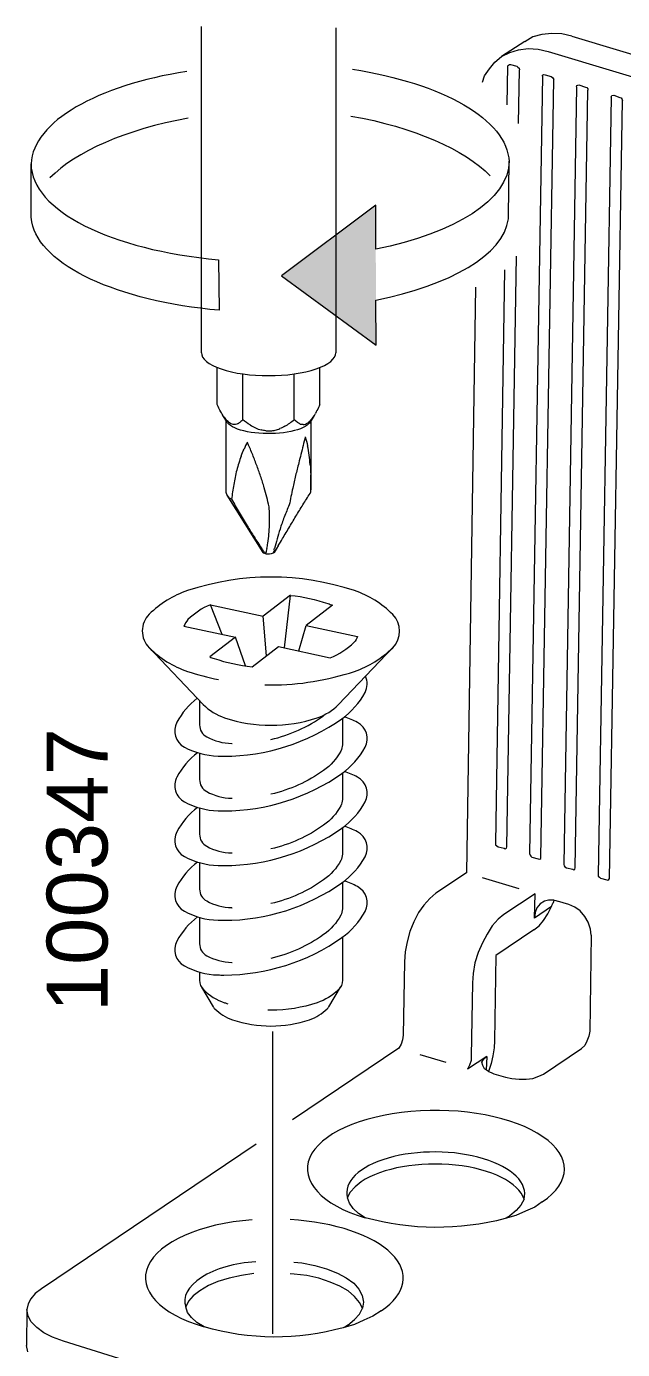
# Model space of a CAD drawing. Header units: metres. Extents: x -8.4 to 7.9, y -3.9 to 2.
# Drawn here: x 3.2277 to 3.3059, y 1.017 to 1.1906 of the extents above; entities that cross this region are included whole.
import ezdxf

# ---------------------------------------------------------------- set-up
doc = ezdxf.new("R2010")
doc.units = ezdxf.units.M
doc.header["$MEASUREMENT"] = 0
for name, color, linetype, lineweight in [('PDF5_Geometry_Num_Penna__1', 255, 'Continuous', 18), ('PDF5_Geometry_Num_Penna__7', 7, 'Continuous', 18), ('PDF5_Solid Fills_Num_Penna__7', 7, 'Continuous', 18), ('PDF5_Text_Num_Penna__7', 7, 'Continuous', 18)]:
    doc.layers.add(name, color=color, linetype=linetype, lineweight=lineweight)
doc.styles.add('GENERATED_STYLE_2', font='')
doc.styles.get('GENERATED_STYLE_2').set_extended_font_data('Arial')

msp = doc.modelspace()

# ---------------------------------------------------------------- hatches: boundary and pattern name
at = {"layer": 'PDF5_Geometry_Num_Penna__7', "linetype": 'Continuous', "lineweight": 18}
msp.add_hatch(color=7, dxfattribs=at).paths.add_polyline_path([(3.273524920233697, 1.167113815233969), (3.261167094393473, 1.15784916882802), (3.273571087250353, 1.148733447964188)])
at = {"layer": 'PDF5_Solid Fills_Num_Penna__7', "linetype": 'Continuous', "lineweight": 18}
msp.add_hatch(color=7, dxfattribs=at).paths.add_polyline_path([(3.22839190019481, 1.164912400641667), (3.228295098714293, 1.165521505342148), (3.228295098714293, 1.1725507820812)])

# ---------------------------------------------------------------- linework, layer by layer
at = {"layer": 'PDF5_Geometry_Num_Penna__1', "color": 255, "linetype": 'Continuous', "lineweight": 18, "flags": 128}
for points in [[(3.22839190019481, 1.164912400641667), (3.228295098714293, 1.165521505342148), (3.228295098714293, 1.1725507820812)], [(3.290944719053923, 1.165307350682175), (3.290961100842933, 1.165643921983663), (3.291044499041532, 1.172896586754676)], [(3.273539812857039, 1.161322108191984), (3.273524920321575, 1.167113815233969), (3.261167094393473, 1.157849168921758), (3.273571087181514, 1.148733447964188), (3.273554705392504, 1.154648763050525)], [(3.252888631779694, 1.159948718571486), (3.252988411767303, 1.153324518797058)]]:
    msp.add_lwpolyline(points, dxfattribs=at)
at = {"layer": 'PDF5_Geometry_Num_Penna__1', "color": 255, "linetype": 'Continuous', "lineweight": 18}
for points in [[(3.228295098714293, 1.1725507820812), (3.228295098714293, 1.166386761652612), (3.238849438597694, 1.16123245512849), (3.252888631779693, 1.159948718571485)], [(3.228295098714293, 1.1725507820812), (3.228295098714293, 1.166386761652612), (3.238849438597694, 1.16123245512849), (3.252888631779693, 1.159948718571485)], [(3.291044499041532, 1.172896586754676), (3.291044499041532, 1.167816742907874), (3.283907996047139, 1.163429401960153), (3.273539812857038, 1.161322108191985)], [(3.291044499041532, 1.172896586754676), (3.291044499041532, 1.167816742907874), (3.283907996047139, 1.163429401960153), (3.273539812857038, 1.161322108191985)], [(3.252988411767303, 1.153324518797058), (3.239659592526941, 1.154514432380639), (3.229489480058513, 1.15918771000927), (3.228391900194808, 1.164912400641667)], [(3.252988411767303, 1.153324518797058), (3.239659592526941, 1.154514432380639), (3.229489480058513, 1.15918771000927), (3.228391900194808, 1.164912400641667)], [(3.273554705392504, 1.154648763050525), (3.283251235233173, 1.156601174449867), (3.290328168085709, 1.160583438432965), (3.290944719053923, 1.165307350682175)], [(3.273554705392504, 1.154648763050525), (3.283251235233173, 1.156601174449867), (3.290328168085709, 1.160583438432965), (3.290944719053923, 1.165307350682175)]]:
    msp.add_open_spline(points, degree=3, dxfattribs=at)
at = {"layer": 'PDF5_Geometry_Num_Penna__7', "color": 7, "linetype": 'Continuous', "lineweight": 18, "flags": 128}
for points in [[(3.250658474593946, 1.147763199278702), (3.250658474593946, 1.190550942920582)], [(3.268275003719774, 1.190350787243945), (3.268275003719774, 1.147762603577284)], [(3.299251179634374, 1.189297884986634), (3.297936168752895, 1.189603181963648), (3.296627114885601, 1.189632967034576), (3.295315082511215, 1.189507869736677), (3.294131125941819, 1.189169809181643), (3.293118433530261, 1.188556236720522)], [(3.293118284604907, 1.188556981347295), (3.29003552976384, 1.186612016215685)], [(3.290799963609212, 1.180252605721809), (3.290883361807811, 1.185380105682096)], [(3.290882915031747, 1.185380552458159), (3.290938017412964, 1.185466929163851), (3.29109289978179, 1.185551816615996), (3.291234378868699, 1.18556670915146), (3.292046022051493, 1.185347788880138)], [(3.292046319902202, 1.185347937805493), (3.292202691524575, 1.185227308268234), (3.292357573893401, 1.185097743209697), (3.292381401950144, 1.184874355177735)], [(3.292264495546751, 1.177807847100024), (3.29238065732337, 1.184874355177735)], [(3.295425585124358, 1.184014609105392), (3.293706986531803, 1.08205435430404), (3.293809745026504, 1.081847348061088), (3.293873782929, 1.081728207777376), (3.294030154551373, 1.081580771676281), (3.294834351466434, 1.08137823319397)], [(3.294834798242498, 1.081378084268615), (3.295062654035098, 1.081328938901583), (3.295199665361368, 1.081413826353729), (3.295187751332997, 1.081558283947731), (3.296900392911368, 1.183579598144487)], [(3.295426329751132, 1.184014906956102), (3.295411437215668, 1.184163832310743), (3.29553057749938, 1.184247230509342), (3.295761411799074, 1.184196595888764), (3.296574544235414, 1.183977675617442)], [(3.296575139936832, 1.183977228841378), (3.296730022305658, 1.183859577811212), (3.296823845279082, 1.183724055738489), (3.296901286463495, 1.183579598144487)], [(3.299891856510039, 1.18263049685936), (3.298238785073525, 1.08061513967679), (3.298253677608989, 1.080470682082788), (3.298346011328867, 1.08034558478489), (3.298557485332457, 1.080213041219259), (3.299395935079085, 1.080006034976309)], [(3.299396232929795, 1.080005290349535), (3.299546647537982, 1.079947209461225), (3.299682169610705, 1.080032096913371), (3.299722379456458, 1.080181022268011), (3.301365026118148, 1.182203825718314)], [(3.299891111883266, 1.182629752232587), (3.299940257250298, 1.182787613108507), (3.300066843801742, 1.182871011307105), (3.300209812142198, 1.182885903842569), (3.301057197410104, 1.18259549940102)], [(3.301057495260813, 1.182594754774246), (3.301249608968301, 1.182561991196226), (3.301349388955911, 1.182353495699728), (3.301364281491374, 1.182204570345087)], [(3.304419038365769, 1.181259787895246), (3.302721289322862, 1.079242941459128), (3.30273469260478, 1.079108908639952), (3.302880639452328, 1.078979343581414), (3.303029564806969, 1.078839353748051), (3.303842697243308, 1.078627879744462)], [(3.303842995094017, 1.078627879744462), (3.303991920448658, 1.078571288109698), (3.304128931774928, 1.078656175561843), (3.304195948184516, 1.078808079423577), (3.305908589762887, 1.180820458099055)], [(3.304418442664349, 1.181260383596664), (3.304463120270742, 1.18141973372613), (3.304539072201609, 1.181501642671183), (3.304762460233571, 1.181519513713739), (3.305583038937642, 1.181229109272189)], [(3.305583485713706, 1.181229853898962), (3.305732411068347, 1.181171773010653), (3.305894739704906, 1.180979659303166), (3.30590963224037, 1.1808203091737)], [(3.22839190019481, 1.164912400641667), (3.228295098714293, 1.165521505342148), (3.228295098714293, 1.1725507820812)], [(3.290944719053923, 1.165307350682175), (3.290961100842933, 1.165643921983663), (3.291044499041532, 1.172896586754676)], [(3.273539812857039, 1.161322108191984), (3.273524920321575, 1.167113815233969), (3.261167094393473, 1.157849168921758), (3.273571087181514, 1.148733447964188), (3.273554705392504, 1.154648763050525)], [(3.252888631779694, 1.159948718571486), (3.252988411767303, 1.153324518797058)], [(3.290388929630403, 1.082754601321561), (3.290537854985044, 1.082695031179705), (3.290673377057767, 1.082779918631849), (3.290740393467356, 1.082931822493584), (3.291985409432153, 1.160416195259703)], [(3.290449393324387, 1.158638026525291), (3.289234162430517, 1.083435190192269), (3.289253522726621, 1.083232651709958), (3.289429254645097, 1.08310308665142), (3.28958562626747, 1.082966075325151), (3.290388333928984, 1.082754601321561)], [(3.286640478454091, 1.156374361134749), (3.285429715320861, 1.079531856647131)], [(3.252714984816182, 1.140973543435269), (3.252714984816182, 1.145819574475284)], [(3.266205536991684, 1.140973543435269), (3.266205536991684, 1.145819574475284)], [(3.256087548397381, 1.138967965684319), (3.256087548397381, 1.144984550011812)], [(3.254018081669291, 1.138640776680173), (3.253453654575202, 1.139538796568658)], [(3.253901622041961, 1.129435551584464), (3.253901622041961, 1.129769144378859), (3.253901622041961, 1.138846144744223)], [(3.264728048548291, 1.138433770437222), (3.264526999319526, 1.138259527772292), (3.264281272484369, 1.138094220628641), (3.263984911028634, 1.137936359752722), (3.263642382712959, 1.137790412905174), (3.263267090819264, 1.137659358593089), (3.262847121319176, 1.137537239802284), (3.262398856001708, 1.13742703503985), (3.26192080561331, 1.137342147587705), (3.261421905675264, 1.137267684910384), (3.26090066693402, 1.137209604022074), (3.260370492671498, 1.137167904922775), (3.259820958112873, 1.137144076866032), (3.25927886982198, 1.137144076866032), (3.258735292277541, 1.137160458655042), (3.258202139507927, 1.137193222233064), (3.257673454498951, 1.137239389093002), (3.257164129786079, 1.137307894756137), (3.256681611637043, 1.137398739222468), (3.256216964530563, 1.137500008463624), (3.25579103801629, 1.137616170240243), (3.255400853587131, 1.137745735298781), (3.255047900496632, 1.137888703639236), (3.254735157251886, 1.138034650486784), (3.254465602359987, 1.138202936137529), (3.254251149849304, 1.138377178802459), (3.254088821212745, 1.138558867735121), (3.254017337042517, 1.138640776680173)], [(3.265457931711387, 1.139538796568658), (3.264903929392123, 1.138640776680173)], [(3.265024558929382, 1.138846591520287), (3.265024558929382, 1.129769591154923)], [(3.258735887978959, 1.121563059487436), (3.254017932743936, 1.129062940347152)], [(3.260604752254349, 1.122221905256367), (3.260184782754261, 1.121563655188854)], [(3.262348519231839, 1.11593755314123), (3.258762396692086, 1.11320477288357)], [(3.251835133820964, 1.114693430728561), (3.258761652065313, 1.113204177182151)], [(3.259202768965759, 1.108019489885683), (3.258761949916022, 1.113203581480733)], [(3.263439248529229, 1.108646167778012), (3.264410241841488, 1.111991031243246)], [(3.256417715908619, 1.106677821365722), (3.255129511590976, 1.110432229556219)], [(3.285429119619442, 1.079531558796422), (3.281424516833148, 1.076852391666432)], [(3.292344468462193, 1.077421435446516), (3.28752226547892, 1.078892817950368)], [(3.281423772206374, 1.076852689517142), (3.280615107530675, 1.076188482435443), (3.279824313897531, 1.075311312096608), (3.27913627875909, 1.074317979981153), (3.278540577340527, 1.07309977058019), (3.278023806359923, 1.071833905065743), (3.277636600437857, 1.070493576873975), (3.277396830616885, 1.069160694949938), (3.277297050629275, 1.067854619589738)], [(3.294437316470961, 1.076782843525815), (3.290353783246708, 1.074094740874547)], [(3.296964728664572, 1.075955116404721), (3.296226058905553, 1.075955116404721), (3.295689927628846, 1.075831508360369), (3.295129968295396, 1.075480044523417), (3.294668299696009, 1.074930509964791), (3.294446400917595, 1.074324383771403), (3.294370448986727, 1.073606563562034), (3.294437465396316, 1.076783141376525)], [(3.296595691635773, 1.075116219882029), (3.296662708045361, 1.075269612997309), (3.296729724454949, 1.075425984619682), (3.296775891314887, 1.075574909974323), (3.296851843245755, 1.075644904891004), (3.296900988612786, 1.075795319499191), (3.296965026515282, 1.075954669628657), (3.297172032758233, 1.075892120979708), (3.297399888550833, 1.07584148635913)], [(3.294291816399477, 1.072085291064377), (3.294975383777279, 1.072575255481145), (3.29556363892811, 1.073285629422782), (3.296122109008014, 1.074141950211968), (3.296595691635773, 1.075115922031319)], [(3.296595542710417, 1.075116219882029), (3.294370597912082, 1.07360611678597)], [(3.301799292452281, 1.071363747721142), (3.301726319028507, 1.072130713297542), (3.301412086530214, 1.073055539749862), (3.300972756734023, 1.073806123537252), (3.300342802483892, 1.074546282549818), (3.299647321077719, 1.075046671741412), (3.298881844754865, 1.075407071099643), (3.297400037476188, 1.075841933135193)], [(3.290353485395999, 1.074095336575965), (3.289622261904712, 1.073449000536824), (3.288832957525115, 1.072571830197989), (3.288150879400859, 1.071498078391028), (3.287522414404274, 1.070357310174478), (3.286996707902393, 1.069073573617474), (3.286557378106201, 1.067742180946984), (3.286322076045869, 1.066334836345627), (3.286214849790528, 1.06510620216984), (3.286062945928794, 1.055482645752944)], [(3.294291667474123, 1.072084695362958), (3.289283307797549, 1.068716003840981), (3.289122468414537, 1.057512349411345), (3.289067366033319, 1.056571141170014), (3.288887166354205, 1.055537599208807), (3.28869803115381, 1.054511503515331), (3.288346567316857, 1.053466047525752), (3.287797032758232, 1.053845807180086), (3.287570666219178, 1.054256841158894), (3.287436633400001, 1.054685746180261), (3.287682360235159, 1.055061038073956), (3.288093394213967, 1.055457179517301), (3.285578044974082, 1.053787726291776)], [(3.301798845676216, 1.071362854169014), (3.301627581518379, 1.05878164020895), (3.301493548699202, 1.058120411634344), (3.301252289624685, 1.057441312017182), (3.300958906676041, 1.056909648501114), (3.300546383443686, 1.056516485564861)], [(3.277296306002501, 1.067854619589738), (3.277144402140768, 1.058238509440574)], [(3.260008455134366, 1.019061907798027), (3.260008455134366, 1.058740090035005)], [(3.277145146767541, 1.058238509440574), (3.277057280808303, 1.057645786529103), (3.276888995157559, 1.057053063617633), (3.276577741166359, 1.056537781890575)], [(3.276577890091715, 1.05653763296522), (3.262604224065757, 1.04713597532674)], [(3.282771993441939, 1.054645536334508), (3.279383941623858, 1.055680567549262)], [(3.286063243779503, 1.055483241454362), (3.286066222286596, 1.054906900331902), (3.285817516944346, 1.054303752645607), (3.285577747123373, 1.053786981665003)], [(3.288093394213968, 1.055457775218719), (3.288041270339843, 1.053654289174018)], [(3.290543365223165, 1.052740185347232), (3.29139968601235, 1.052543603879106), (3.292360254549784, 1.052482544483703), (3.293285081002105, 1.052497437019167), (3.294151826566114, 1.052580835217766), (3.294924749156701, 1.052880175180594), (3.295538321617821, 1.053146751565402), (3.300546681294395, 1.056516932340925)], [(3.288346567316857, 1.053465898600397), (3.288666756829336, 1.053345269063138), (3.289024177680473, 1.053163580130476), (3.290543216297811, 1.052739142869749)], [(3.257845910059626, 1.043934229127314), (3.229657318933194, 1.024971563720887), (3.22883376172203, 1.02437735155587), (3.228260399106662, 1.023681870149697), (3.227902978255524, 1.022999792025442), (3.227749585140244, 1.022247718984505), (3.227685547237749, 1.017559548820409)], [(3.271627313452741, 1.03901343755927), (3.270826095044773, 1.038349230477571), (3.270155930948889, 1.037646302803666), (3.26980297785839, 1.03689422976273)], [(3.2929945276352, 1.036727880141595), (3.292562644106742, 1.035963893072288), (3.291971410448818, 1.035269900919661), (3.291124025180911, 1.034538677428374)], [(3.29112432303162, 1.034539124204438), (3.290824983068792, 1.034357435271776), (3.290500325795674, 1.0341817033533)], [(3.262784870520937, 1.028490520925698), (3.263810966214413, 1.028374359149078), (3.265519140032144, 1.028034809340497), (3.267072431481049, 1.027614839840409), (3.268515518167519, 1.027025095436031), (3.269645861609243, 1.026413012228457), (3.270649618499523, 1.025705616793913), (3.271312336327675, 1.024914823160769), (3.271760601645145, 1.024083819681873), (3.271906548492693, 1.023223031132048), (3.271774004927062, 1.022436705259544)], [(3.257550591081373, 1.026972971561906), (3.255913901433869, 1.026745115769306), (3.254274233279273, 1.026390673425261), (3.25280285077542, 1.02595134362907), (3.251559324064169, 1.025401809070445), (3.250461744200465, 1.024718241692643)], [(3.269870887820106, 1.020209675506244), (3.270754015173127, 1.020952813025903), (3.271397372705175, 1.021661697713993), (3.271774153852417, 1.022436109558126), (3.271397372705175, 1.023177757824238), (3.270751036666034, 1.023986422499938), (3.269899183637488, 1.0247072212164), (3.26882394257698, 1.025316325916881), (3.267529781245151, 1.025840543165217), (3.266047973966474, 1.026355824892275), (3.264482768489198, 1.026713245743413), (3.262807358249488, 1.026911316465086), (3.262298033536616, 1.026948547803746)], [(3.250462190976529, 1.024718688468707), (3.249587999144787, 1.02405001362637), (3.248937195345006, 1.023348575206011), (3.248584242254507, 1.022595012911528)], [(3.232543194455425, 1.018093297291442), (3.231115000304419, 1.018616025286232), (3.229986146116242, 1.019208748197703), (3.229036002353632, 1.019920611392886), (3.228325628411994, 1.020653324137719), (3.22791310517964, 1.021397950910924), (3.227749287289535, 1.022248314685924)], [(3.269870441044042, 1.020210122282308), (3.26961428943406, 1.020058218420574), (3.269262825597107, 1.019880997248552)], [(3.227847875874307, 1.01669890919594), (3.227685547237749, 1.017559697745764)], [(3.349989154408405, 0.981336136960391), (3.232543641231489, 1.018093892992861)]]:
    msp.add_lwpolyline(points, dxfattribs=at)
for points in [[(3.299251179634374, 1.189297587135925), (3.417277948470453, 1.153819397750529, -0.3189344242175093), (3.426189045990747, 1.14145814653927), (3.423860002369518, 1.039866184139943), (3.423755754621269, 1.038790943079436), (3.423499603011287, 1.037605497256495), (3.423192816780726, 1.036493024857327), (3.42261498640472, 1.035350767387231), (3.422063962592548, 1.034442322723921), (3.421428051328232, 1.033651529090778), (3.420753121620999, 1.033081442833213), (3.416358334405545, 1.030058258134002), (3.416155795923234, 1.02982295607367), (3.415898155059705, 1.029499788054099), (3.415814756861106, 1.029078329300465), (3.415750421107902, 1.02870303740677), (3.415527033075939, 1.018433144950733), (3.415418317567052, 1.017197064507214), (3.415177058492533, 1.015877585865095)], [(3.287526286463495, 1.183241984365516), (3.287819669412138, 1.184077455605051), (3.288468983958373, 1.185003771310918), (3.289177868646463, 1.185882430903299), (3.290034934062421, 1.186612462991748), (3.29113847094031, 1.187132212479446), (3.292267325128488, 1.187467294527387), (3.293546593924854, 1.187660897488421), (3.294843733763777, 1.187558138993719), (3.296177211389232, 1.187275180819901), (3.414240764787907, 1.151798182837343, -0.3177220463754693)], [(3.261616104337718, 1.138122069669955, 0.02746189920037659), (3.262241590827207, 1.138527146634581, 0.01485821850098957), (3.262832824485131, 1.138967965684319), (3.262832824485131, 1.14497710374408)], [(3.264005909503637, 1.138340543165166, 0.09863438770910683), (3.264302270959371, 1.138398624053532, 0.06900785232830768), (3.264607567936384, 1.138557974182998, 0.03203017489534749), (3.264903929392123, 1.138802211764604)], [(3.257030692668323, 1.1382933338278, 0.03129629642087579), (3.257738088102863, 1.137906127905725, 0.04076198515256312), (3.258490161143802, 1.137630615999644)], [(3.259105222858469, 1.137512964969477, 0.02830188679291532), (3.259736666362147, 1.137512964969482, 0.0389066135763468), (3.260342792555534, 1.137606787942907, 0.03723645518720769), (3.260937004720553, 1.137803369411027)], [(3.264281123559014, 1.136709363755836, -0.00138978755891794), (3.263998165385196, 1.135576041807018, 0.001843253539763604), (3.263713717957831, 1.134430805829829, 0.0009281300959605024), (3.263426292023375, 1.133300462388105, 0.002536829977543313), (3.263006322523288, 1.131645901698044, 0.005821116756848836), (3.262631030629593, 1.129985383993798, 0.00480823330026725), (3.262182765312124, 1.127802138294763, 0.007701517609350533), (3.261514835096559, 1.126210424104361, 0.012536779846623), (3.260966789791481, 1.124628836838073, 0.01333651431611976), (3.260581073122961, 1.123328718492058, 0.00865458491767607), (3.26025790510339, 1.12206732073825)], [(3.259245510542541, 1.122067618588959, -0.0004115471805813203), (3.259375075601078, 1.122777992530597, 0.00571703541562798), (3.259519533195081, 1.123979820142549, 0.006749535233227523), (3.259591017365308, 1.125183137008048, 0.01226257961436331), (3.259604420647225, 1.126367093577443, 0.01046002088186691), (3.259532787551643, 1.127563262025918, 0.007653190667388694), (3.259236426095907, 1.128814235004902, 0.004554070295033196), (3.25889538703378, 1.130057761716154, 0.00858050068658024), (3.25841882589893, 1.13156488630512, 0.01015573087576909), (3.257884183875768, 1.133063075372807, 0.007988765465028785), (3.257304864246215, 1.134544882651485, 0.0009420404225089352), (3.256682951965238, 1.136017754408881, 0.01606739811227324), (3.256246600676137, 1.135116756013306)], [(3.264924778941771, 1.133071117341957, 0.0153463736695867), (3.264802660150966, 1.134342939870591, 0.02126319904293686), (3.264591186147376, 1.135558170764461)], [(3.255871308782442, 1.13420682209645, 0.01048697090305897), (3.255552608523509, 1.133289441911862, 0.0142313869536703), (3.255293478406436, 1.132354190684716, 0.02149828478416095), (3.254886912188267, 1.130462838680777, 0.01407992859585951), (3.254609911028633, 1.128541701605909, 0.005408138200446759), (3.255602945293378, 1.126816699223103, 0.002135407144837435), (3.256658826057783, 1.125063847798981, 0.003494007564627389), (3.257576206242371, 1.123590976041582, 0.01124967254742078), (3.258548688808176, 1.12211512577709)], [(3.260726573194446, 1.122430847528928, 0.005177687793267082), (3.261298446556266, 1.123380991291538, -0.001986341318056033), (3.262241144051143, 1.124952153782999, -0.003941995529039594), (3.26316745975701, 1.12649055269644, -0.0003552083517754515), (3.264093775462874, 1.128008102060228, -0.0002017484240658015), (3.265024558929381, 1.129493930323483, -0.002925833235011569), (3.265020091168744, 1.130639166300671, 0.006218414045156238), (3.264994773858453, 1.131753127953386)], [(3.259090330323005, 1.121397156642363, 0.1593513409420134), (3.260103022734563, 1.121492468869336, -0.007154307430949741), (3.260184931679614, 1.121767980775422)], [(3.25896567980117, 1.104195980330632, 0.004137816817071229), (3.25977881223751, 1.104185555555807, 0.08064212416973737), (3.270733761324895, 1.10596372429022, 0.116377210893813), (3.275757609238351, 1.109068073307711, 0.4141949491631984), (3.275758619059466, 1.113430660523005, 0.116377210893361), (3.270734357026313, 1.116553508408023, 0.1623227438397952), (3.248832511162027, 1.116554678079968, 0.1164022026816132), (3.243799866311315, 1.113449904017307, 0.4146661469178941), (3.243801490022268, 1.10906989764715, 0.1163027320864279), (3.24882148034445, 1.105964468916991, 0.03009137761148801), (3.252875377423131, 1.104880292335207)], [(3.261577681596217, 1.109046181280577), (3.262349114933258, 1.115936957439812, -0.05380321962532477), (3.267245333817787, 1.114866481990653, -0.0226695100868534), (3.26787216063547, 1.114630137452837), (3.264410837542906, 1.111990584467182), (3.271158645361687, 1.110537073005887, -0.1112981514640105), (3.270668829870272, 1.109764597191365)], [(3.253360725153905, 1.110811840285199), (3.251835133820964, 1.114693430728561, 0.1016378032463988), (3.248887156425848, 1.112751146253333, 0.1194826848076816), (3.248365024132476, 1.111886485644288), (3.255129213740267, 1.110432229556219), (3.251752182398428, 1.107857310174478, 0.01667443277665138), (3.252310652478332, 1.107650006080818, 0.05374320002040374), (3.257302034664477, 1.106568361230061), (3.26077646318825, 1.109217743289123), (3.267558523838596, 1.107759764067189, 0.1068005926682854), (3.270669127720979, 1.109765788594203)], [(3.243745955332933, 1.109121835360734), (3.250880969073779, 1.10162940076875, 0.1168196217627006), (3.253698041082168, 1.099878336448886, 0.1626803198900454), (3.26585519032797, 1.099878038598171, 0.1173960019000867), (3.268661613940422, 1.101615997486832), (3.275810030963186, 1.109121835360734)], [(3.250104323349327, 1.102445660637537, 0.1051617508420235), (3.247432751412424, 1.099285315686702, 0.4136684570862963), (3.24841297809667, 1.09603263701599, 0.1164549404450081), (3.25283427402525, 1.094853148207234, 0.005790448403245239), (3.25360570736229, 1.094842723432409, 0.1547608147858928), (3.26909379531959, 1.099758004762333, 0.1160543754681046), (3.272124724137241, 1.103185819650102, 0.2347822101157354), (3.272187185439405, 1.105334175389071)], [(3.250406939669958, 1.102127853930733), (3.250406939669958, 1.098945319102057, 0.276839254366017), (3.251346658657741, 1.097376092640205, 0.116717306549688), (3.254625697116225, 1.096501602957755)], [(3.250149447731783, 1.095301115673994, 0.1072732984249997), (3.247432751412424, 1.092105922190173, 0.4144132712857234), (3.24841297809667, 1.088856966653327, 0.1164549404443802), (3.252834274025249, 1.087678222471344, 0.007237656021928517), (3.25360570736229, 1.087666308442973, 0.1549487668094773), (3.26909379531959, 1.092583674727861, 0.1164345035393595), (3.272124724137241, 1.096008660033893, 0.4135732234473362), (3.271139424221589, 1.099267946922864, 0.04840487938529953), (3.269406538564335, 1.099988839062025)], [(3.269149046626161, 1.09979866138415), (3.269149046626161, 1.09634806091712, -0.123648012438122), (3.268938168323989, 1.095506185887335, -0.1169231680856542), (3.266688352991431, 1.092963285456841, -0.09611365276106851), (3.259778663312155, 1.089850894470201)], [(3.250406939669958, 1.09522620622061), (3.250406939669958, 1.091768159485848, 0.2768392543507681), (3.251346658657749, 1.090198784098655, 0.1167039464727703), (3.254625697116225, 1.089325039042963)], [(3.250149447731783, 1.088126785639523, 0.1064396754445759), (3.247432751412424, 1.084930102902155, 0.4137279799351986), (3.24841297809667, 1.081679658111763, 0.1164646961474788), (3.252834274025249, 1.080500169303007, 0.00579044840465438), (3.253605707362289, 1.080489744528182, 0.1548263335171461), (3.26909379531959, 1.085405025858105, 0.1162160387761926), (3.272124724137241, 1.088833585372649, 0.4130676304191292), (3.271143090202266, 1.092090899012491, 0.04732701416144802), (3.269406538564337, 1.092813019774012)], [(3.269149046626161, 1.092622991021486), (3.269149046626161, 1.08917090130091, -0.1238544968104869), (3.268938168323989, 1.088330366599317, -0.1167052225912329), (3.266688352991429, 1.08578672154205, -0.0957028083054204), (3.259778663312155, 1.082672245600445)], [(3.250406939669958, 1.088051876186138), (3.250406939669958, 1.084592340197829, 0.2760198239702145), (3.251346658657739, 1.083021624482428, 0.11608114741515), (3.254625697116225, 1.082148624053524)], [(3.250149447731783, 1.08095111527686, 0.1065547250926695), (3.247432751412423, 1.077753687912719, 0.4141449165045546), (3.24841297809667, 1.0745039877491, 0.1164549404437863), (3.25283427402525, 1.073324498940343, 0.007237656020140742), (3.25360570736229, 1.073312584911972, 0.1548832549118817), (3.26909379531959, 1.078230695823634, 0.116301000648866), (3.272124724137241, 1.081654936502892, 0.4133036946253671), (3.271133695405072, 1.084926030952964, 0.04784325669169372), (3.269406538564335, 1.085637349411347)], [(3.269149046626161, 1.085447171733468), (3.269149046626161, 1.081995082012892, -0.1233341651229276), (3.268938168323991, 1.081153206983108, -0.1162693736805222), (3.266688352991429, 1.07860956192584, -0.09598703313269663), (3.259778663312155, 1.075497915565973)], [(3.250406939669958, 1.080873227316382), (3.250406939669958, 1.07741518058162, 0.2768392543444503), (3.251346658657746, 1.075845805194424, 0.1163859369245674), (3.254625697116225, 1.074971315511961)], [(3.250149447731783, 1.073773806735296, 0.1065834628538929), (3.247432751412423, 1.070577123997928, 0.4141148761804016), (3.24841297809667, 1.067325934580762, 0.1164744307518743), (3.252834274025249, 1.066149424279099, 0.008684637220478998), (3.253605707362289, 1.066136020997181, 0.1547565241822666), (3.26909379531959, 1.071052046953878, 0.1162443562757777), (3.272124426286531, 1.074478819364166, 0.413578218009871), (3.271141579499781, 1.077734907163326, 0.04787371504504277), (3.269406538564335, 1.078458700541591)], [(3.269149046626161, 1.078268522863713), (3.269149046626161, 1.074819411650229, -0.1231293524125797), (3.268938168323991, 1.073976047366898, -0.1160894885500324), (3.266688352991429, 1.071433742637823, -0.09584490130347716), (3.259778663312155, 1.068320755949764)], [(3.250406939669958, 1.073696067700173), (3.250406939669958, 1.070238020965411, 0.2765257061023547), (3.251346658657728, 1.068667900951407, 0.1167173065482777), (3.254625697116225, 1.067795645149299)], [(3.269149046626161, 1.071092703575695), (3.269149046626161, 1.065440986367072, -0.1994859649021606), (3.26864582785283, 1.064225308697139, -0.1160778393367503), (3.265859285542144, 1.062501944493235, -0.0802404018281711), (3.25978074826712, 1.061517250048348, -0.002861876633227052), (3.259384606823776, 1.061520228555441)], [(3.250406939669958, 1.066521737665702), (3.250406939669958, 1.065440539591009, 0.1990266824822356), (3.25091030736863, 1.064225904398544, 0.1162120957669406), (3.253698041082167, 1.062502242343943, 0.001665699735357813), (3.254110564314523, 1.062369400927605)], [(3.250649836923377, 1.064560539670435), (3.252188235836817, 1.061978174020962, 0.05950663834372102), (3.252405964705299, 1.061700577159908, 0.1165122357181732), (3.25472249859674, 1.060268659875035, 0.1622834151215895), (3.264838416574863, 1.060269393833791, 0.1168609659948901), (3.267151361919013, 1.061701470712034, 0.06342121321040703), (3.267369239712848, 1.061978174020962), (3.268907638626289, 1.064560539670435)], [(3.295394310799884, 1.036380288363864), (3.294399489430882, 1.035701188746701), (3.293208086593756, 1.035154632695169), (3.291909457501287, 1.034612544404276), (3.290500623646384, 1.034182150129364, -0.1312232363001485), (3.272133361807811, 1.034297716204565), (3.271287465793451, 1.034863632552201), (3.270583048865999, 1.035535285901631), (3.270096062956323, 1.036200982236876), (3.269804169261227, 1.036893485135957)], [(3.274265526110205, 1.022091347362132), (3.273169435500048, 1.021407779984331), (3.271988457437745, 1.02085228841152), (3.270737484458761, 1.020293818331616), (3.269263123447816, 1.019881295099261, -0.1412218780955466), (3.251001747536394, 1.020006541322514), (3.250067985562795, 1.020565011402418), (3.24936505788889, 1.021208368934466), (3.248840840640554, 1.021888957805175), (3.248584689030571, 1.022594863986173)]]:
    msp.add_lwpolyline(points, format="xyb", dxfattribs=at)
at = {"layer": 'PDF5_Geometry_Num_Penna__7', "color": 7, "linetype": 'Continuous', "lineweight": 18}
for centre, radius, start, end in [((3.257297046760175, 1.141868539497143), 0.00448659952794538, 213.1557652695582, 221.1310022834965), ((3.254258489741241, 1.140598326005162), 0.002441073231949032, 299.9842096377764, 308.8937689765915), ((3.263875764699891, 1.139095234529952), 0.0007369905780551288, 240.5101291028886, 260.2729883431608), ((3.260143081731805, 1.142901482463117), 0.006293597645262864, 323.3338357831244, 330.4909433169565), ((3.255178119519541, 1.116465724017659), 0.01997743788633095, 283.3139679056512, 305.1825912919082)]:
    msp.add_arc(centre, radius, start, end, dxfattribs=at)
for centre, major_axis, ratio, start_param, end_param in [((3.258719214135462, 1.147520097435597), (-0.008060856094578586, 0.0002297562408379255), 0.3421895726167417, 6.278618042298542, 7.956698760708897), ((3.259973108149187, 1.147596881515055), (0.00830199911132891, 0.0001530393641750406), 0.34202855157929, 4.645154297725011, 6.287860558959821), ((3.281425039626547, 1.040699631620053), (-0.01687020232172358, 2.039106423277039e-05), 0.4552872707155349, 2.546923544716925, 7.271240705474856), ((3.281401497294673, 1.037477391941552), (-0.01168267279341842, 9.376875355474153e-05), 0.4667510639715985, 3.021030872846204, 6.407595412879343), ((3.281357258213202, 1.035995322128644), (-0.01175369592463612, 2.446373500958829e-05), 0.4554084556545538, 3.28344847765428, 5.68862997548935), ((3.259838306076858, 1.026503857393442), (0.01652655626032483, 0.000105079750390661), 0.4620489091636087, 1.722160764991602, 4.145316337211247), ((3.259532096250858, 1.026291642171751), (0.01760091564814096, 0.0001487543605036508), 0.446546679242203, 5.700541220566518, 7.693179173001163), ((3.257419863209517, 1.024042824811705), (0.00896315833330506, 0.0008961282409216217), 0.4935306318015223, 1.480445690184939, 3.268371994341806)]:
    msp.add_ellipse(centre, major_axis=major_axis, ratio=ratio, start_param=start_param, end_param=end_param, dxfattribs=at)
for points in [[(3.248730040176701, 1.184647690787971), (3.236985786709718, 1.182809951911703), (3.228565547158322, 1.178100932197957), (3.228294503012878, 1.172550484230489)], [(3.27048267317697, 1.184933329618173), (3.282286496785809, 1.183108994023822), (3.290766306479062, 1.178388060281705), (3.291035861370961, 1.172818252018135)], [(3.248923494212379, 1.178507349490772), (3.240740045974861, 1.177077666086219), (3.234147120524908, 1.174121497796597), (3.230762047213922, 1.170684300611485)], [(3.27026315720423, 1.178798945335159), (3.278512132597791, 1.177378197451885), (3.285166117443146, 1.174410115133891), (3.288567572543146, 1.170950579145582)], [(3.228295098714293, 1.1725507820812), (3.228295098714293, 1.166386761652612), (3.238849438597694, 1.16123245512849), (3.252888631779693, 1.159948718571485)], [(3.291044499041532, 1.172896586754676), (3.291044499041532, 1.167816742907874), (3.283907996047139, 1.163429401960153), (3.273539812857038, 1.161322108191985)], [(3.252988411767303, 1.153324518797058), (3.239659592526941, 1.154514432380639), (3.229489480058513, 1.15918771000927), (3.228391900194808, 1.164912400641667)], [(3.273554705392504, 1.154648763050525), (3.283251235233173, 1.156601174449867), (3.290328168085709, 1.160583438432965), (3.290944719053923, 1.165307350682175)], [(3.253186482488976, 1.140011932420352), (3.253019686091777, 1.14031574014382), (3.252869271483589, 1.140640397416937), (3.252714389114762, 1.140973990211332)], [(3.266017891044837, 1.140552084681635), (3.265885347479206, 1.140295933071652), (3.265757271674214, 1.140041270715216), (3.265620260347945, 1.139801500894245)], [(3.266205536991684, 1.140973543435269), (3.266147456103374, 1.140829085841267), (3.266075971933145, 1.140690585261451), (3.266017891044835, 1.140552084681634)], [(3.253540924833021, 1.139414741748242), (3.25340838126739, 1.139596430680904), (3.253295197997864, 1.139801947670309), (3.253186482488977, 1.140011932420352)], [(3.254218535196637, 1.138622458861552), (3.25434040855883, 1.138622458861552), (3.254017485967872, 1.138802658540668), (3.253917705980261, 1.13891733106374)], [(3.254538724709115, 1.138427366646973), (3.254646867488853, 1.138427366646973), (3.254328739959072, 1.138542039170046), (3.254218535196639, 1.138622458861552)], [(3.254841043179036, 1.138346946955467), (3.254942410925825, 1.138346946955467), (3.254426071758909, 1.138427366646972), (3.254538724709115, 1.138427366646972)], [(3.255478443696899, 1.138483958281736), (3.255365260427373, 1.138427366646973), (3.255253566411391, 1.138381199787034), (3.255137404634772, 1.138358860983838)], [(3.256087548397381, 1.138967965684319), (3.25622349530523, 1.138967965684319), (3.255661143466388, 1.138698410792419), (3.255791186941645, 1.138698410792419)], [(3.257030692668321, 1.138293333827796), (3.25669561062038, 1.138500340070747), (3.256391802896912, 1.138728195863348), (3.256087995173443, 1.13896796568432)], [(3.263042362459111, 1.138775405200769), (3.263134467704239, 1.138775405200769), (3.262734301571517, 1.138967518908256), (3.262832377709066, 1.138967518908256)], [(3.263512966579776, 1.138453726434744), (3.263346170182578, 1.138526699858519), (3.263188309306659, 1.138641372381591), (3.26304236245911, 1.138775405200769)], [(3.264903780466768, 1.138640776680173), (3.264944017881839, 1.138640776680173), (3.264728048548291, 1.138433770437222), (3.264728048548292, 1.138433770437222)], [(3.265191355326579, 1.139143250826732), (3.265099021606702, 1.13901964278238), (3.26476281918039, 1.138802211764604), (3.264903929392121, 1.138802211764604)], [(3.255137404634771, 1.138358860983838), (3.255228529429496, 1.138358860983838), (3.254738112162078, 1.138346946955467), (3.254841043179034, 1.138346946955467)], [(3.259105222858469, 1.137512964969478), (3.258895238108425, 1.137541260786859), (3.25869418887966, 1.137572535111334), (3.2584901611438, 1.137630615999644)], [(3.261616104337715, 1.138122069669959), (3.261398673319939, 1.138005907893339), (3.261167839020246, 1.137888256863173), (3.260937004720552, 1.137803369411027)], [(3.264005909503637, 1.138340543165217), (3.264092286209328, 1.138340543165217), (3.263669216444627, 1.138368838982599), (3.263751247147201, 1.138368838982599)], [(3.264281421409724, 1.136709363755835), (3.264388647665064, 1.136325136340861), (3.264498852427498, 1.135951333700713), (3.264591186147375, 1.135558170764461)], [(3.255871308782442, 1.13420682209645), (3.255987470559062, 1.134516586834103), (3.256103632335682, 1.13482039455757), (3.256246600676136, 1.135116756013305)], [(3.264924778941773, 1.133071117341958), (3.264962010280432, 1.132640723067045), (3.264975413562351, 1.132201393270855), (3.264994773858453, 1.131753127953387)], [(3.254609911028633, 1.128541701605909), (3.254234619134938, 1.128699562481829), (3.253975489017864, 1.129037623036864), (3.253901026340543, 1.1294367429873)], [(3.258809308178797, 1.12175025865822), (3.258715485205374, 1.12186642043484), (3.258635065513869, 1.121984071465006), (3.258548688808178, 1.122115125777091)], [(3.259090777099069, 1.121397305567721), (3.258953765772799, 1.121404751835453), (3.258604361344015, 1.121562612711372), (3.258736334755024, 1.121562612711372)], [(3.259090777099069, 1.121397305567721), (3.258998443379192, 1.121510488837248), (3.25889568488449, 1.121626650613868), (3.258809308178797, 1.12175025865822)], [(3.25917104786522, 1.121723601019739), (3.259148709062023, 1.121605949989573), (3.258979341964845, 1.121397454493076), (3.259090628173714, 1.121397454493076)], [(3.259245510542541, 1.12206761858896), (3.25922912875353, 1.121945499798154), (3.259199343682603, 1.121833805782173), (3.259171047865219, 1.121723601019739)], [(3.260430211738709, 1.121954286394078), (3.260330431751099, 1.121794936264613), (3.26021426997448, 1.121641543149332), (3.260102575958499, 1.121492617794692)], [(3.260184484903552, 1.121563059487436), (3.260220535914765, 1.121563059487436), (3.260102575958497, 1.121493064570755), (3.260102575958498, 1.121493064570755)], [(3.260184931679616, 1.121767980775422), (3.260285728954038, 1.121767980775422), (3.260154190595203, 1.12206732073825), (3.260257905103391, 1.12206732073825)], [(3.260726573194445, 1.122430847528929), (3.260634239474568, 1.122261072624638), (3.260529991726319, 1.122106190255812), (3.26043021173871, 1.121954286394078)], [(3.254625994966934, 1.096501007256336), (3.254646844516585, 1.096501007256336), (3.254666147618188, 1.096499518002789), (3.254685565108792, 1.096499518002789)], [(3.254625994966934, 1.089325187968318), (3.254646897636542, 1.089325187968318), (3.254666204812688, 1.089323698714773), (3.254685565108792, 1.089323698714773)], [(3.254625994966934, 1.082148028352109), (3.254646897636542, 1.082148028352109), (3.254666204812688, 1.082146539098563), (3.254685565108792, 1.082146539098563)], [(3.254625994966934, 1.074970719810544), (3.254646844516585, 1.074970719810544), (3.254666147618188, 1.074969230556998), (3.254685565108792, 1.074969230556998)], [(3.254625994966934, 1.067795049447882), (3.254646844516585, 1.067795049447882), (3.254666204812688, 1.067793560194335), (3.254685565108792, 1.067793560194335)]]:
    msp.add_open_spline(points, degree=3, dxfattribs=at)

# ---------------------------------------------------------------- texts
at = {"layer": 'PDF5_Text_Num_Penna__7', "color": 7, "linetype": 'Continuous', "lineweight": 18, "insert": (3.238448264681248, 1.061250375812832), "char_height": 0.007995177938573383, "attachment_point": 7, "rotation": 90, "style": 'GENERATED_STYLE_2'}
msp.add_mtext('\\A1;{\\pql;\\fArial|b0|i0|c0|p34;100347}', dxfattribs=at)

doc.saveas('drawing.dxf')
